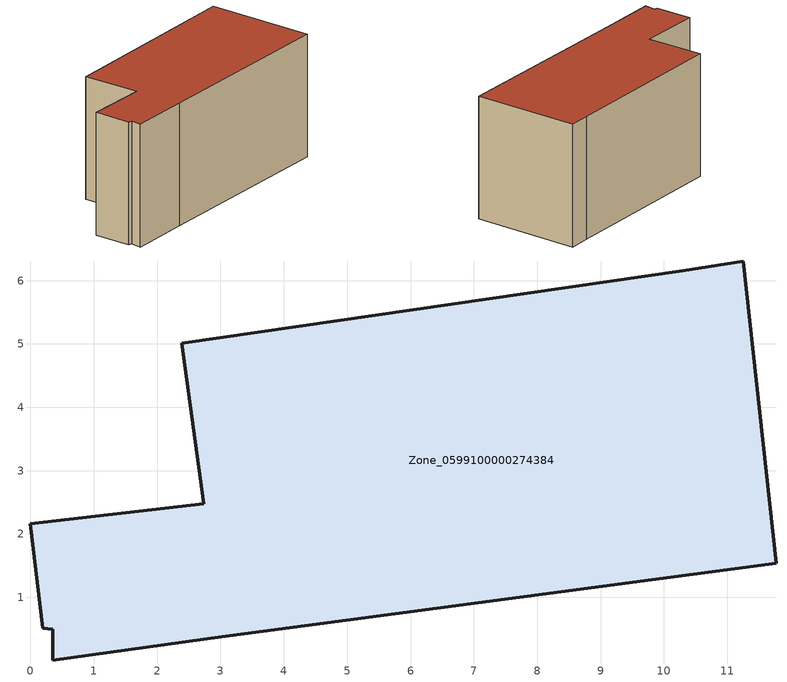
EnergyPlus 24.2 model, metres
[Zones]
Zone_0599100000274384
 floor ground (C_G): 0.2,0.52 0,2.16 2.74,2.48 2.39,5.01 10.3,6.16 11.25,6.31 11.77,1.54 3.02,0.38 0.35,0.01 0.35,0.5 z0.24
 wall outside (C_F): 0,2.16 0.2,0.52 0.35,0.5 0.35,0.01 3.02,0.38 11.77,1.54 11.25,6.31 10.3,6.16 2.39,5.01 2.74,2.48 0,2.16 z0.24:5.65
 roof outside (C_R): 0.35,0.5 0.35,0.01 3.02,0.38 11.77,1.54 11.25,6.31 10.3,6.16 2.39,5.01 2.74,2.48 0,2.16 0.2,0.52 z5.65
[BUILDING]
Pand.0599100000274384: North Axis=0; Terrain=City; Loads Convergence Tolerance Value=0.04; Temperature Convergence Tolerance Value=0.4; Solar Distribution=FullExterior; Maximum Number of Warmup Days=25; Minimum Number of Warmup Days=1
[Site:Location]
Rotterdam.The.Hague.AP_ZH_NLD Design_Conditions: Latitude=51.96; Longitude=4.45; Time Zone=1; Elevation=-4.5
[SITE:GROUNDTEMPERATURE:BUILDINGSURFACE]
18, 18, 18, 18, 18, 18, 18, 18, 18, 18, 18, 18
[MATERIAL] Thermal Absorptance=0.9; Solar Absorptance=0.7; Visible Absorptance=0.7
Name | Roughness | Thickness | Conductivity | Density | Specific Heat
G.TI.1946 | MediumSmooth | 0.15 | 1 | 540 | 1210
F.TI.1946 | Rough | 0.3 | 0.857143 | 1920 | 840
R.TI.1946 | MediumRough | 0.2 | 0.1 | 1500 | 1000
[CONSTRUCTION]
C_G: G.TI.1946
C_F: F.TI.1946
C_R: R.TI.1946
[ZONE]
Zone_0599100000274384: Type=1; Multiplier=1; Ceiling Height=Autocalculate; Volume=Autocalculate; Floor Area=autocalculate; Part of Total Floor Area=Yes
[ZONEINFILTRATION:DESIGNFLOWRATE]
Infil_Zone_0599100000274384: Zone or ZoneList or Space or SpaceList=Zone_0599100000274384; Schedule=AlwaysOn; Design Flow Rate Calculation Method=Flow/Area; Flow Rate per Floor Area=0.003; Constant Term Coefficient=1; Temperature Term Coefficient=0; Velocity Term Coefficient=0; Velocity Squared Term Coefficient=0
[HVACTEMPLATE:ZONE:IDEALLOADSAIRSYSTEM]
Zone_0599100000274384: Maximum Heating Supply Air Temperature=50; Minimum Cooling Supply Air Temperature=13; Maximum Heating Supply Air Humidity Ratio=0.0156; Minimum Cooling Supply Air Humidity Ratio=0.0077; Heating Limit=NoLimit; Cooling Limit=NoLimit; Dehumidification Control Type=ConstantSensibleHeatRatio; Cooling Sensible Heat Ratio=0.7; Dehumidification Setpoint=60; Humidification Control Type=None; Humidification Setpoint=30; Outdoor Air Method=None; Outdoor Air Flow Rate per Person=0.00944; Outdoor Air Flow Rate per Zone Floor Area=0; Outdoor Air Flow Rate per Zone=0; Demand Controlled Ventilation Type=None; Outdoor Air Economizer Type=NoEconomizer; Heat Recovery Type=None; Sensible Heat Recovery Effectiveness=0.7; Latent Heat Recovery Effectiveness=0.65
[ZONECONTROL:THERMOSTAT]
ThermostatControl_Zone_0599100000274384: Zone or ZoneList=Zone_0599100000274384; Control Type Schedule=DualSetpointControlType; Control 1=Thermostat_Zone_0599100000274384; Temperature Difference Between Cutout And Setpoint=0
[THERMOSTATSETPOINT:DUALSETPOINT]
Thermostat_Zone_0599100000274384: Heating Setpoint Temperature Schedule=HeatingSetpoint_Zone_0599100000274384; Cooling Setpoint Temperature Schedule=CoolingSetpoint_Zone_0599100000274384
[SCHEDULE:COMPACT]
HeatingSetpoint_Zone_0599100000274384: Through: 12/31, For: AllDays, Until: 24:00, 21
CoolingSetpoint_Zone_0599100000274384: Through: 12/31, For: AllDays, Until: 24:00, 24
DualSetpointControlType: Through: 12/31, For: AllDays, Until: 24:00, 4
AlwaysOn: Through: 12/31, For: AllDays, Until: 24:00, 1
